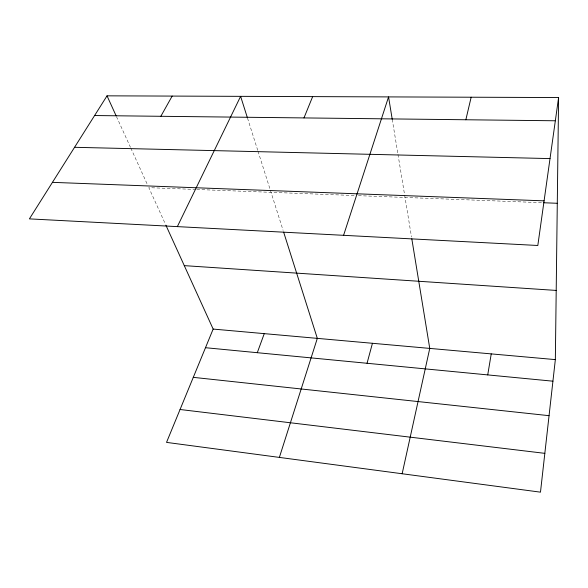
<?xml version="1.0" encoding="UTF-8"?>
<svg xmlns="http://www.w3.org/2000/svg" width="588" height="588" viewBox="0 0 588 588"><rect width="100%" height="100%" fill="white"/><g stroke="black" fill="none" stroke-linecap="round" stroke-linejoin="round"><path stroke-width="0.44" stroke-dasharray="2.94 2.21" d="M195.877 189.461L148.808 187.66L165.485 224.3M196.782 189.49L354.74 195.532M358.401 195.672L542.761 202.72M116.483 116.615L130.463 147.331M130.837 148.154L147.316 184.367M247.511 118.114L257.728 150.344M258.007 151.219L283.093 230.371M392.24 119.379L397.833 153.527M397.98 154.423L411.504 237.001"/><path stroke-width="0.88" d="M165.867 225.138L213.157 329.074L166.529 442.389L540.482 492.163L555.344 359.613L558.6 97.549L107.031 95.837L29.4 218.876L537.814 245.483L558.6 97.549M487.731 374.901L491.237 353.888M402.148 473.752L429.755 348.405L411.806 238.801M465.85 119.761L471.157 97.218M367.044 363.274L372.439 343.289M279.374 457.405L317.322 338.372L283.636 232.106M343.583 235.318L388.558 96.902L392.24 119.379M257.287 352.697L264.262 333.639M303.974 117.916L312.654 96.616M177.341 226.623L240.617 96.344L247.239 117.24M160.84 116.292L172.159 96.087M94.602 115.542L555.337 120.775M74.558 147.301L550.023 158.591M52.442 182.353L544.084 200.846M543.672 202.757L557.284 203.279M184.294 265.636L556.204 290.428M213.157 329.074L555.344 359.613M205.491 347.706L552.926 381.186M193.29 377.349L549.06 415.679M180.06 409.498L544.833 453.348M107.031 95.837L116.108 115.785"/></g></svg>
